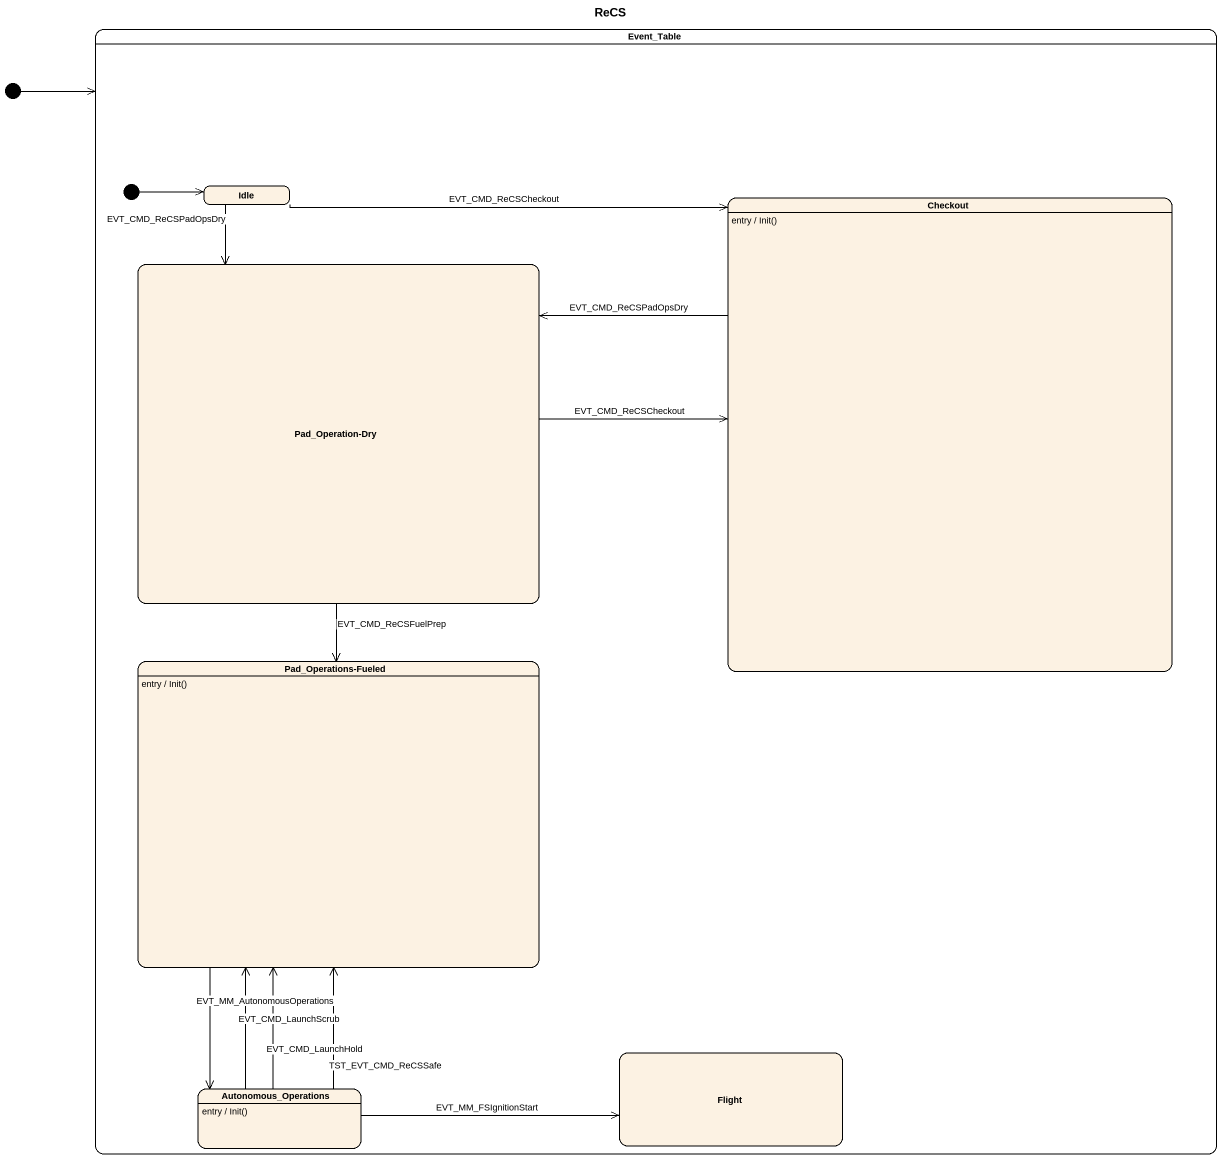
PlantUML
@startuml
title ReCS
hide empty description
state Event_Table {
  state Idle
  state Checkout
  Checkout : entry / Init()
  state "Pad_Operation-Dry" as Pad_Operation_Dry
  state "Pad_Operations-Fueled" as Pad_Operations_Fueled
  Pad_Operations_Fueled : entry / Init()
  state Flight
  state Autonomous_Operations
  Autonomous_Operations : entry / Init()
  [*] -right-> Idle
}
[*] --> Event_Table
Idle -right-> Checkout : EVT_CMD_ReCSCheckout
Idle --> Pad_Operation_Dry : EVT_CMD_ReCSPadOpsDry
Checkout -left-> Pad_Operation_Dry : EVT_CMD_ReCSPadOpsDry
Pad_Operation_Dry -right-> Checkout : EVT_CMD_ReCSCheckout
Pad_Operation_Dry --> Pad_Operations_Fueled : EVT_CMD_ReCSFuelPrep
Pad_Operations_Fueled --> Autonomous_Operations : EVT_MM_AutonomousOperations
Autonomous_Operations -up-> Pad_Operations_Fueled : EVT_CMD_LaunchScrub
Autonomous_Operations -up-> Pad_Operations_Fueled : EVT_CMD_LaunchHold
Autonomous_Operations -up-> Pad_Operations_Fueled : TST_EVT_CMD_ReCSSafe
Autonomous_Operations -right-> Flight : EVT_MM_FSIgnitionStart
@enduml
